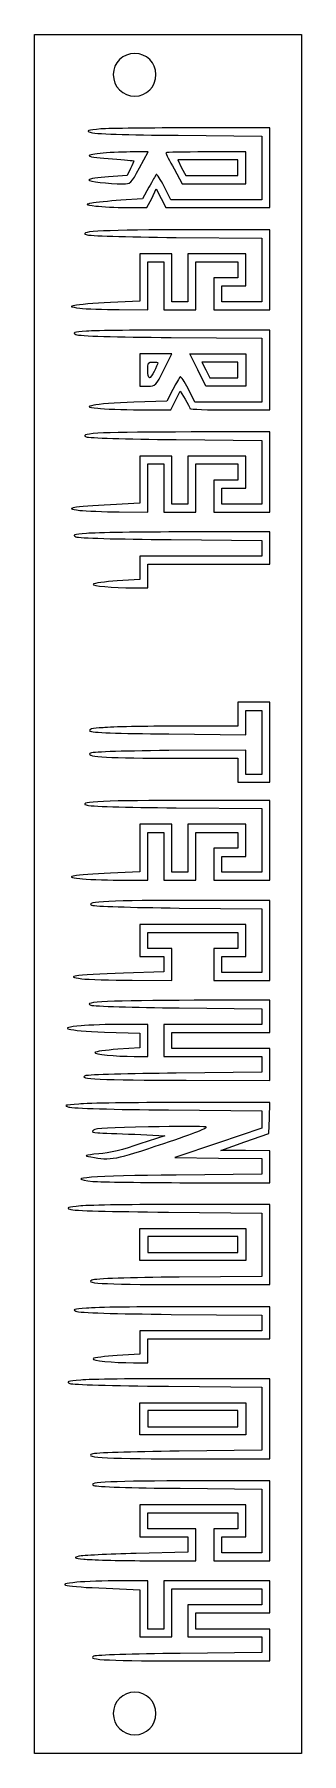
# Model space of a CAD drawing. Extents: x 15 to 130, y -143 to -15.
# Drawn here: x 14.8 to 34.8, y -143.3 to -14.8 of the extents above; entities that cross this region are included whole.
import ezdxf

# ---------------------------------------------------------------- set-up
doc = ezdxf.new("R2010")
doc.units = 0
doc.layers.add('LAYER_1', color=7, linetype='CONTINUOUS')

# ---------------------------------------------------------------- blocks, each defined once
blk = doc.blocks.new('BLOCK_2')
at = {"layer": 'LAYER_1', "color": 7}
blk.add_lwpolyline([(14.85, -14.83), (34.85, -14.83), (34.85, -143.33), (14.85, -143.33), (14.85, -14.83)], dxfattribs=at)
at = {"layer": 'LAYER_1', "color": 250}
for points in [[(28.12, -25.39), (30.07, -25.39), (30.07, -24.21), (25.58, -24.21), (25.87, -24.8), (26.19, -25.39), (28.12, -25.39), (28.12, -25.39)], [(28.56, -38.71), (30.66, -38.71), (30.66, -41.12), (27.67, -41.12), (27.08, -39.91), (26.47, -38.71), (28.56, -38.71), (28.56, -38.71)], [(29.03, -40.51), (30.07, -40.51), (30.07, -39.32), (27.38, -39.32), (27.67, -39.91), (27.99, -40.51), (29.03, -40.51), (29.03, -40.51)], [(26.7, -104.09), (30.66, -104.09), (30.66, -106.48), (22.74, -106.48), (22.74, -104.09), (26.7, -104.09), (26.7, -104.09)], [(26.7, -105.89), (30.07, -105.89), (30.07, -104.68), (23.33, -104.68), (23.33, -105.89), (26.7, -105.89), (26.7, -105.89)], [(26.7, -117.11), (30.66, -117.11), (30.66, -119.5), (22.74, -119.5), (22.74, -117.11), (26.7, -117.11), (26.7, -117.11)], [(26.7, -118.91), (30.07, -118.91), (30.07, -117.7), (23.33, -117.7), (23.33, -118.91), (26.7, -118.91), (26.7, -118.91)]]:
    blk.add_lwpolyline(points, dxfattribs=at)
at = {"layer": 'LAYER_1', "color": 7}
for points in [[(23.95, -17.84), (23.95, -18.73), (23.23, -19.45), (22.36, -19.45), (21.47, -19.45), (20.75, -18.73), (20.75, -17.84), (20.75, -16.95), (21.47, -16.25), (22.36, -16.25), (23.23, -16.25), (23.95, -16.95), (23.95, -17.84), (23.95, -17.84), (23.95, -17.84), (23.95, -17.84)], [(23.95, -140.33), (23.95, -141.22), (23.23, -141.94), (22.36, -141.94), (21.47, -141.94), (20.75, -141.22), (20.75, -140.33), (20.75, -139.46), (21.47, -138.74), (22.36, -138.74), (23.23, -138.74), (23.95, -139.46), (23.95, -140.33), (23.95, -140.33), (23.95, -140.33), (23.95, -140.33)]]:
    blk.add_open_spline(points, degree=3, knots=[0, 0, 0, 0, 1, 1, 1, 2, 2, 2, 3, 3, 3, 4, 4, 4, 5, 5, 5, 5], dxfattribs=at)
at = {"layer": 'LAYER_1', "color": 250}
for points, knots in [([(19.82, -21.9), (20.46, -21.86), (23.57, -21.82), (26.72, -21.82), (26.72, -21.82), (32.46, -21.82), (32.46, -21.82), (32.46, -21.82), (32.46, -27.78), (32.46, -27.78), (32.46, -27.78), (24.69, -27.78), (24.69, -27.78), (24.69, -27.78), (24.33, -27.09), (24.33, -27.09), (24.33, -27.09), (23.97, -26.37), (23.97, -26.37), (23.97, -26.37), (23.63, -27.09), (23.63, -27.09), (23.63, -27.09), (23.27, -27.78), (23.27, -27.78), (23.27, -27.78), (21.77, -27.78), (21.77, -27.78), (20.94, -27.76), (19.91, -27.72), (19.44, -27.66), (18.64, -27.55), (18.64, -27.55), (19.14, -27.45), (19.44, -27.38), (20.41, -27.3), (21.32, -27.23), (21.32, -27.23), (22.95, -27.13), (22.95, -27.13), (22.95, -27.13), (23.42, -26.26), (23.42, -26.26), (23.67, -25.8), (23.91, -25.37), (23.97, -25.31), (24.03, -25.27), (24.29, -25.67), (24.56, -26.2), (24.56, -26.2), (25.05, -27.19), (25.05, -27.19), (25.05, -27.19), (31.86, -27.19), (31.86, -27.19), (31.86, -27.19), (31.86, -22.43), (31.86, -22.43), (31.86, -22.43), (25.62, -22.37), (25.62, -22.37), (21.83, -22.35), (19.23, -22.26), (19.02, -22.15), (18.7, -22.03), (18.83, -21.99), (19.82, -21.9), (19.82, -21.9), (19.82, -21.9), (19.82, -21.9), (19.82, -21.9), (19.82, -21.9), (19.82, -21.9)], [0, 0, 0, 0, 1, 1, 1, 2, 2, 2, 3, 3, 3, 4, 4, 4, 5, 5, 5, 6, 6, 6, 7, 7, 7, 8, 8, 8, 9, 9, 9, 10, 10, 10, 11, 11, 11, 12, 12, 12, 13, 13, 13, 14, 14, 14, 15, 15, 15, 16, 16, 16, 17, 17, 17, 18, 18, 18, 19, 19, 19, 20, 20, 20, 21, 21, 21, 22, 22, 22, 23, 23, 23, 24, 24, 24, 24]), ([(19.99, -23.7), (20.63, -23.66), (21.64, -23.62), (22.26, -23.62), (22.26, -23.62), (23.36, -23.62), (23.36, -23.62), (23.36, -23.62), (22.72, -24.8), (22.72, -24.8), (22.06, -25.99), (22.06, -26.01), (21.47, -26.01), (20.41, -25.99), (18.85, -25.82), (18.93, -25.69), (18.95, -25.63), (19.63, -25.54), (20.39, -25.48), (20.39, -25.48), (21.79, -25.37), (21.79, -25.37), (21.79, -25.37), (22.04, -24.86), (22.04, -24.86), (22.17, -24.57), (22.3, -24.31), (22.3, -24.29), (22.3, -24.27), (21.56, -24.21), (20.69, -24.14), (19.8, -24.08), (19.02, -24), (18.95, -23.91), (18.89, -23.85), (19.36, -23.76), (19.99, -23.7), (19.99, -23.7), (19.99, -23.7), (19.99, -23.7), (19.99, -23.7), (19.99, -23.7), (19.99, -23.7)], [0, 0, 0, 0, 1, 1, 1, 2, 2, 2, 3, 3, 3, 4, 4, 4, 5, 5, 5, 6, 6, 6, 7, 7, 7, 8, 8, 8, 9, 9, 9, 10, 10, 10, 11, 11, 11, 12, 12, 12, 13, 13, 13, 14, 14, 14, 14]), ([(27.67, -23.62), (27.67, -23.62), (30.66, -23.62), (30.66, -23.62), (30.66, -23.62), (30.66, -26.01), (30.66, -26.01), (30.66, -26.01), (25.92, -26.01), (25.92, -26.01), (25.92, -26.01), (25.3, -24.89), (25.3, -24.89), (24.96, -24.27), (24.69, -23.74), (24.69, -23.68), (24.69, -23.64), (26.02, -23.62), (27.67, -23.62), (27.67, -23.62), (27.67, -23.62), (27.67, -23.62)], [0, 0, 0, 0, 1, 1, 1, 2, 2, 2, 3, 3, 3, 4, 4, 4, 5, 5, 5, 6, 6, 6, 7, 7, 7, 7]), ([(17.87, -35.09), (18.13, -35.02), (19.31, -34.94), (20.54, -34.88), (20.54, -34.88), (22.74, -34.77), (22.74, -34.77), (22.74, -34.77), (22.74, -31.24), (22.74, -31.24), (22.74, -31.24), (25.13, -31.24), (25.13, -31.24), (25.13, -31.24), (25.13, -34.83), (25.13, -34.83), (25.13, -34.83), (26.32, -34.83), (26.32, -34.83), (26.32, -34.83), (26.32, -31.24), (26.32, -31.24), (26.32, -31.24), (30.66, -31.24), (30.66, -31.24), (30.66, -31.24), (30.66, -33.63), (30.66, -33.63), (30.66, -33.63), (28.88, -33.63), (28.88, -33.63), (28.88, -33.63), (28.88, -34.83), (28.88, -34.83), (28.88, -34.83), (31.86, -34.83), (31.86, -34.83), (31.86, -34.83), (31.86, -30.07), (31.86, -30.07), (31.86, -30.07), (25.47, -30.01), (25.47, -30.01), (21.58, -29.97), (18.93, -29.88), (18.72, -29.8), (18.11, -29.54), (20.16, -29.44), (26.57, -29.44), (26.57, -29.44), (32.46, -29.44), (32.46, -29.44), (32.46, -29.44), (32.46, -35.43), (32.46, -35.43), (32.46, -35.43), (28.27, -35.43), (28.27, -35.43), (28.27, -35.43), (28.27, -33.03), (28.27, -33.03), (28.27, -33.03), (30.07, -33.03), (30.07, -33.03), (30.07, -33.03), (30.07, -31.83), (30.07, -31.83), (30.07, -31.83), (26.93, -31.83), (26.93, -31.83), (26.93, -31.83), (26.93, -35.43), (26.93, -35.43), (26.93, -35.43), (24.54, -35.43), (24.54, -35.43), (24.54, -35.43), (24.54, -31.83), (24.54, -31.83), (24.54, -31.83), (23.33, -31.83), (23.33, -31.83), (23.33, -31.83), (23.33, -35.43), (23.33, -35.43), (23.33, -35.43), (21.2, -35.4), (21.2, -35.4), (20.03, -35.4), (18.7, -35.34), (18.25, -35.3), (17.51, -35.19), (17.47, -35.17), (17.87, -35.09), (17.87, -35.09), (17.87, -35.09), (17.87, -35.09)], [0, 0, 0, 0, 1, 1, 1, 2, 2, 2, 3, 3, 3, 4, 4, 4, 5, 5, 5, 6, 6, 6, 7, 7, 7, 8, 8, 8, 9, 9, 9, 10, 10, 10, 11, 11, 11, 12, 12, 12, 13, 13, 13, 14, 14, 14, 15, 15, 15, 16, 16, 16, 17, 17, 17, 18, 18, 18, 19, 19, 19, 20, 20, 20, 21, 21, 21, 22, 22, 22, 23, 23, 23, 24, 24, 24, 25, 25, 25, 26, 26, 26, 27, 27, 27, 28, 28, 28, 29, 29, 29, 30, 30, 30, 31, 31, 31, 32, 32, 32, 32]), ([(18.76, -37.01), (19.42, -36.97), (22.76, -36.93), (26.19, -36.93), (26.19, -36.93), (32.46, -36.93), (32.46, -36.93), (32.46, -36.93), (32.46, -42.9), (32.46, -42.9), (32.46, -42.9), (29.47, -42.9), (29.47, -42.9), (27.82, -42.9), (26.49, -42.86), (26.49, -42.79), (26.49, -42.73), (26.32, -42.41), (26.13, -42.09), (26.13, -42.09), (25.77, -41.5), (25.77, -41.5), (25.77, -41.5), (25.41, -42.2), (25.41, -42.2), (25.41, -42.2), (25.07, -42.9), (25.07, -42.9), (25.07, -42.9), (22.74, -42.9), (22.74, -42.9), (21.47, -42.88), (20.05, -42.83), (19.59, -42.77), (18.78, -42.67), (18.78, -42.67), (19.29, -42.54), (19.59, -42.47), (20.92, -42.37), (22.3, -42.33), (22.3, -42.33), (24.75, -42.24), (24.75, -42.24), (24.75, -42.24), (25.22, -41.37), (25.22, -41.37), (25.45, -40.91), (25.71, -40.48), (25.77, -40.42), (25.81, -40.38), (26.09, -40.78), (26.36, -41.31), (26.36, -41.31), (26.85, -42.31), (26.85, -42.31), (26.85, -42.31), (31.86, -42.31), (31.86, -42.31), (31.86, -42.31), (31.86, -37.54), (31.86, -37.54), (31.86, -37.54), (25.09, -37.48), (25.09, -37.48), (20.92, -37.46), (18.19, -37.37), (17.96, -37.27), (17.66, -37.14), (17.79, -37.1), (18.76, -37.01), (18.76, -37.01), (18.76, -37.01), (18.76, -37.01), (18.76, -37.01), (18.76, -37.01), (18.76, -37.01)], [0, 0, 0, 0, 1, 1, 1, 2, 2, 2, 3, 3, 3, 4, 4, 4, 5, 5, 5, 6, 6, 6, 7, 7, 7, 8, 8, 8, 9, 9, 9, 10, 10, 10, 11, 11, 11, 12, 12, 12, 13, 13, 13, 14, 14, 14, 15, 15, 15, 16, 16, 16, 17, 17, 17, 18, 18, 18, 19, 19, 19, 20, 20, 20, 21, 21, 21, 22, 22, 22, 23, 23, 23, 24, 24, 24, 25, 25, 25, 25]), ([(23.93, -38.71), (23.93, -38.71), (25.13, -38.71), (25.13, -38.71), (25.13, -38.71), (24.54, -39.91), (24.54, -39.91), (23.93, -41.1), (23.93, -41.12), (23.33, -41.12), (23.33, -41.12), (22.74, -41.12), (22.74, -41.12), (22.74, -41.12), (22.74, -38.71), (22.74, -38.71), (22.74, -38.71), (23.93, -38.71), (23.93, -38.71), (23.93, -38.71), (23.93, -38.71), (23.93, -38.71)], [0, 0, 0, 0, 1, 1, 1, 2, 2, 2, 3, 3, 3, 4, 4, 4, 5, 5, 5, 6, 6, 6, 7, 7, 7, 7]), ([(23.46, -40.51), (23.57, -40.51), (24.08, -39.57), (24.08, -39.38), (24.08, -39.34), (23.93, -39.32), (23.72, -39.32), (23.38, -39.32), (23.33, -39.38), (23.33, -39.91), (23.33, -40.25), (23.4, -40.51), (23.46, -40.51), (23.46, -40.51), (23.46, -40.51), (23.46, -40.51)], [0, 0, 0, 0, 1, 1, 1, 2, 2, 2, 3, 3, 3, 4, 4, 4, 5, 5, 5, 5]), ([(17.87, -50.2), (18.13, -50.14), (19.31, -50.05), (20.54, -49.99), (20.54, -49.99), (22.74, -49.88), (22.74, -49.88), (22.74, -49.88), (22.74, -46.35), (22.74, -46.35), (22.74, -46.35), (25.13, -46.35), (25.13, -46.35), (25.13, -46.35), (25.13, -49.95), (25.13, -49.95), (25.13, -49.95), (26.32, -49.95), (26.32, -49.95), (26.32, -49.95), (26.32, -46.35), (26.32, -46.35), (26.32, -46.35), (30.66, -46.35), (30.66, -46.35), (30.66, -46.35), (30.66, -48.74), (30.66, -48.74), (30.66, -48.74), (28.88, -48.74), (28.88, -48.74), (28.88, -48.74), (28.88, -49.95), (28.88, -49.95), (28.88, -49.95), (31.86, -49.95), (31.86, -49.95), (31.86, -49.95), (31.86, -45.18), (31.86, -45.18), (31.86, -45.18), (25.47, -45.12), (25.47, -45.12), (21.58, -45.08), (18.93, -44.99), (18.72, -44.91), (18.11, -44.63), (20.16, -44.55), (26.57, -44.55), (26.57, -44.55), (32.46, -44.55), (32.46, -44.55), (32.46, -44.55), (32.46, -50.54), (32.46, -50.54), (32.46, -50.54), (28.27, -50.54), (28.27, -50.54), (28.27, -50.54), (28.27, -48.15), (28.27, -48.15), (28.27, -48.15), (30.07, -48.15), (30.07, -48.15), (30.07, -48.15), (30.07, -46.94), (30.07, -46.94), (30.07, -46.94), (26.93, -46.94), (26.93, -46.94), (26.93, -46.94), (26.93, -50.54), (26.93, -50.54), (26.93, -50.54), (24.54, -50.54), (24.54, -50.54), (24.54, -50.54), (24.54, -46.94), (24.54, -46.94), (24.54, -46.94), (23.33, -46.94), (23.33, -46.94), (23.33, -46.94), (23.33, -50.54), (23.33, -50.54), (23.33, -50.54), (21.2, -50.52), (21.2, -50.52), (20.03, -50.52), (18.7, -50.45), (18.25, -50.41), (17.51, -50.31), (17.47, -50.29), (17.87, -50.2), (17.87, -50.2), (17.87, -50.2), (17.87, -50.2), (17.87, -50.2), (17.87, -50.2), (17.87, -50.2)], [0, 0, 0, 0, 1, 1, 1, 2, 2, 2, 3, 3, 3, 4, 4, 4, 5, 5, 5, 6, 6, 6, 7, 7, 7, 8, 8, 8, 9, 9, 9, 10, 10, 10, 11, 11, 11, 12, 12, 12, 13, 13, 13, 14, 14, 14, 15, 15, 15, 16, 16, 16, 17, 17, 17, 18, 18, 18, 19, 19, 19, 20, 20, 20, 21, 21, 21, 22, 22, 22, 23, 23, 23, 24, 24, 24, 25, 25, 25, 26, 26, 26, 27, 27, 27, 28, 28, 28, 29, 29, 29, 30, 30, 30, 31, 31, 31, 32, 32, 32, 33, 33, 33, 33]), ([(18.76, -52.13), (19.42, -52.08), (22.76, -52.02), (26.19, -52.02), (26.19, -52.02), (32.46, -52.02), (32.46, -52.02), (32.46, -52.02), (32.46, -54.43), (32.46, -54.43), (32.46, -54.43), (23.33, -54.43), (23.33, -54.43), (23.33, -54.43), (23.33, -56.21), (23.33, -56.21), (23.33, -56.21), (22.26, -56.21), (22.26, -56.21), (20.73, -56.21), (19.1, -56.04), (19.25, -55.92), (19.31, -55.85), (20.14, -55.75), (21.05, -55.68), (21.05, -55.68), (22.74, -55.58), (22.74, -55.58), (22.74, -55.58), (22.74, -53.82), (22.74, -53.82), (22.74, -53.82), (31.86, -53.82), (31.86, -53.82), (31.86, -53.82), (31.86, -52.66), (31.86, -52.66), (31.86, -52.66), (25.09, -52.59), (25.09, -52.59), (20.92, -52.55), (18.19, -52.49), (17.96, -52.38), (17.66, -52.25), (17.79, -52.21), (18.76, -52.13), (18.76, -52.13), (18.76, -52.13), (18.76, -52.13), (18.76, -52.13), (18.76, -52.13), (18.76, -52.13)], [0, 0, 0, 0, 1, 1, 1, 2, 2, 2, 3, 3, 3, 4, 4, 4, 5, 5, 5, 6, 6, 6, 7, 7, 7, 8, 8, 8, 9, 9, 9, 10, 10, 10, 11, 11, 11, 12, 12, 12, 13, 13, 13, 14, 14, 14, 15, 15, 15, 16, 16, 16, 17, 17, 17, 17]), ([(19.99, -66.65), (20.63, -66.58), (23.14, -66.54), (25.6, -66.54), (25.6, -66.54), (30.07, -66.54), (30.07, -66.54), (30.07, -66.54), (30.07, -64.74), (30.07, -64.74), (30.07, -64.74), (32.46, -64.74), (32.46, -64.74), (32.46, -64.74), (32.46, -70.73), (32.46, -70.73), (32.46, -70.73), (30.07, -70.73), (30.07, -70.73), (30.07, -70.73), (30.07, -68.93), (30.07, -68.93), (30.07, -68.93), (25.47, -68.93), (25.47, -68.93), (20.41, -68.93), (18.74, -68.85), (19, -68.57), (19.1, -68.47), (20.99, -68.4), (24.92, -68.36), (24.92, -68.36), (30.66, -68.32), (30.66, -68.32), (30.66, -68.32), (30.66, -70.14), (30.66, -70.14), (30.66, -70.14), (31.86, -70.14), (31.86, -70.14), (31.86, -70.14), (31.86, -65.36), (31.86, -65.36), (31.86, -65.36), (30.66, -65.36), (30.66, -65.36), (30.66, -65.36), (30.66, -67.18), (30.66, -67.18), (30.66, -67.18), (24.92, -67.11), (24.92, -67.11), (21.01, -67.09), (19.1, -67.01), (19, -66.9), (18.89, -66.77), (19.14, -66.71), (19.99, -66.65), (19.99, -66.65), (19.99, -66.65), (19.99, -66.65), (19.99, -66.65), (19.99, -66.65), (19.99, -66.65)], [0, 0, 0, 0, 1, 1, 1, 2, 2, 2, 3, 3, 3, 4, 4, 4, 5, 5, 5, 6, 6, 6, 7, 7, 7, 8, 8, 8, 9, 9, 9, 10, 10, 10, 11, 11, 11, 12, 12, 12, 13, 13, 13, 14, 14, 14, 15, 15, 15, 16, 16, 16, 17, 17, 17, 18, 18, 18, 19, 19, 19, 20, 20, 20, 21, 21, 21, 21]), ([(17.87, -77.72), (18.13, -77.67), (19.31, -77.57), (20.54, -77.53), (20.54, -77.53), (22.74, -77.42), (22.74, -77.42), (22.74, -77.42), (22.74, -73.86), (22.74, -73.86), (22.74, -73.86), (25.13, -73.86), (25.13, -73.86), (25.13, -73.86), (25.13, -77.46), (25.13, -77.46), (25.13, -77.46), (26.32, -77.46), (26.32, -77.46), (26.32, -77.46), (26.32, -73.86), (26.32, -73.86), (26.32, -73.86), (30.66, -73.86), (30.66, -73.86), (30.66, -73.86), (30.66, -76.28), (30.66, -76.28), (30.66, -76.28), (28.88, -76.28), (28.88, -76.28), (28.88, -76.28), (28.88, -77.46), (28.88, -77.46), (28.88, -77.46), (31.86, -77.46), (31.86, -77.46), (31.86, -77.46), (31.86, -72.7), (31.86, -72.7), (31.86, -72.7), (25.47, -72.64), (25.47, -72.64), (21.58, -72.62), (18.93, -72.53), (18.72, -72.43), (18.11, -72.17), (20.16, -72.09), (26.57, -72.09), (26.57, -72.09), (32.46, -72.09), (32.46, -72.09), (32.46, -72.09), (32.46, -78.06), (32.46, -78.06), (32.46, -78.06), (28.27, -78.06), (28.27, -78.06), (28.27, -78.06), (28.27, -75.66), (28.27, -75.66), (28.27, -75.66), (30.07, -75.66), (30.07, -75.66), (30.07, -75.66), (30.07, -74.48), (30.07, -74.48), (30.07, -74.48), (26.93, -74.48), (26.93, -74.48), (26.93, -74.48), (26.93, -78.06), (26.93, -78.06), (26.93, -78.06), (24.54, -78.06), (24.54, -78.06), (24.54, -78.06), (24.54, -74.48), (24.54, -74.48), (24.54, -74.48), (23.33, -74.48), (23.33, -74.48), (23.33, -74.48), (23.33, -78.06), (23.33, -78.06), (23.33, -78.06), (21.2, -78.06), (21.2, -78.06), (20.03, -78.03), (18.7, -77.99), (18.25, -77.93), (17.51, -77.84), (17.47, -77.82), (17.87, -77.72), (17.87, -77.72), (17.87, -77.72), (17.87, -77.72), (17.87, -77.72), (17.87, -77.72), (17.87, -77.72)], [0, 0, 0, 0, 1, 1, 1, 2, 2, 2, 3, 3, 3, 4, 4, 4, 5, 5, 5, 6, 6, 6, 7, 7, 7, 8, 8, 8, 9, 9, 9, 10, 10, 10, 11, 11, 11, 12, 12, 12, 13, 13, 13, 14, 14, 14, 15, 15, 15, 16, 16, 16, 17, 17, 17, 18, 18, 18, 19, 19, 19, 20, 20, 20, 21, 21, 21, 22, 22, 22, 23, 23, 23, 24, 24, 24, 25, 25, 25, 26, 26, 26, 27, 27, 27, 28, 28, 28, 29, 29, 29, 30, 30, 30, 31, 31, 31, 32, 32, 32, 33, 33, 33, 33]), ([(18.02, -85.19), (18.28, -85.15), (19.84, -85.04), (21.51, -85), (21.51, -85), (24.54, -84.89), (24.54, -84.89), (24.54, -84.89), (24.54, -83.75), (24.54, -83.75), (24.54, -83.75), (22.74, -83.75), (22.74, -83.75), (22.74, -83.75), (22.74, -81.36), (22.74, -81.36), (22.74, -81.36), (30.66, -81.36), (30.66, -81.36), (30.66, -81.36), (30.66, -83.75), (30.66, -83.75), (30.66, -83.75), (28.88, -83.75), (28.88, -83.75), (28.88, -83.75), (28.88, -84.94), (28.88, -84.94), (28.88, -84.94), (31.86, -84.94), (31.86, -84.94), (31.86, -84.94), (31.86, -80.19), (31.86, -80.19), (31.86, -80.19), (25.68, -80.13), (25.68, -80.13), (21.98, -80.09), (19.38, -80), (19.16, -79.92), (18.55, -79.64), (20.6, -79.56), (26.81, -79.56), (26.81, -79.56), (32.46, -79.56), (32.46, -79.56), (32.46, -79.56), (32.46, -85.55), (32.46, -85.55), (32.46, -85.55), (28.27, -85.55), (28.27, -85.55), (28.27, -85.55), (28.27, -83.16), (28.27, -83.16), (28.27, -83.16), (30.07, -83.16), (30.07, -83.16), (30.07, -83.16), (30.07, -81.95), (30.07, -81.95), (30.07, -81.95), (23.33, -81.95), (23.33, -81.95), (23.33, -81.95), (23.33, -83.16), (23.33, -83.16), (23.33, -83.16), (25.13, -83.16), (25.13, -83.16), (25.13, -83.16), (25.13, -85.55), (25.13, -85.55), (25.13, -85.55), (22.17, -85.53), (22.17, -85.53), (20.56, -85.53), (18.85, -85.46), (18.4, -85.42), (17.66, -85.32), (17.62, -85.29), (18.02, -85.19), (18.02, -85.19), (18.02, -85.19), (18.02, -85.19), (18.02, -85.19), (18.02, -85.19), (18.02, -85.19)], [0, 0, 0, 0, 1, 1, 1, 2, 2, 2, 3, 3, 3, 4, 4, 4, 5, 5, 5, 6, 6, 6, 7, 7, 7, 8, 8, 8, 9, 9, 9, 10, 10, 10, 11, 11, 11, 12, 12, 12, 13, 13, 13, 14, 14, 14, 15, 15, 15, 16, 16, 16, 17, 17, 17, 18, 18, 18, 19, 19, 19, 20, 20, 20, 21, 21, 21, 22, 22, 22, 23, 23, 23, 24, 24, 24, 25, 25, 25, 26, 26, 26, 27, 27, 27, 28, 28, 28, 29, 29, 29, 29]), ([(18.7, -92.66), (18.91, -92.6), (21.96, -92.51), (25.47, -92.47), (25.47, -92.47), (31.86, -92.39), (31.86, -92.39), (31.86, -92.39), (31.86, -91.22), (31.86, -91.22), (31.86, -91.22), (24.54, -91.22), (24.54, -91.22), (24.54, -91.22), (24.54, -88.83), (24.54, -88.83), (24.54, -88.83), (31.86, -88.83), (31.86, -88.83), (31.86, -88.83), (31.86, -87.67), (31.86, -87.67), (31.86, -87.67), (25.68, -87.6), (25.68, -87.6), (22.28, -87.56), (19.31, -87.47), (19.08, -87.39), (18.32, -87.14), (20.58, -87.05), (26.81, -87.03), (26.81, -87.03), (32.46, -87.03), (32.46, -87.03), (32.46, -87.03), (32.46, -89.44), (32.46, -89.44), (32.46, -89.44), (25.13, -89.44), (25.13, -89.44), (25.13, -89.44), (25.13, -90.63), (25.13, -90.63), (25.13, -90.63), (32.46, -90.63), (32.46, -90.63), (32.46, -90.63), (32.46, -93.02), (32.46, -93.02), (32.46, -93.02), (26.21, -93), (26.21, -93), (19.8, -93), (17.98, -92.91), (18.7, -92.66), (18.7, -92.66), (18.7, -92.66), (18.7, -92.66), (18.7, -92.66), (18.7, -92.66), (18.7, -92.66)], [0, 0, 0, 0, 1, 1, 1, 2, 2, 2, 3, 3, 3, 4, 4, 4, 5, 5, 5, 6, 6, 6, 7, 7, 7, 8, 8, 8, 9, 9, 9, 10, 10, 10, 11, 11, 11, 12, 12, 12, 13, 13, 13, 14, 14, 14, 15, 15, 15, 16, 16, 16, 17, 17, 17, 18, 18, 18, 19, 19, 19, 20, 20, 20, 20]), ([(18.34, -88.94), (18.97, -88.87), (20.35, -88.83), (21.41, -88.83), (21.41, -88.83), (23.33, -88.83), (23.33, -88.83), (23.33, -88.83), (23.33, -91.22), (23.33, -91.22), (23.33, -91.22), (22.32, -91.22), (22.32, -91.22), (20.9, -91.22), (19.29, -91.05), (19.38, -90.92), (19.42, -90.86), (20.18, -90.76), (21.09, -90.69), (21.09, -90.69), (22.74, -90.59), (22.74, -90.59), (22.74, -90.59), (22.74, -89.49), (22.74, -89.49), (22.74, -89.49), (20.1, -89.4), (20.1, -89.4), (17.24, -89.3), (16.46, -89.08), (18.34, -88.94), (18.34, -88.94), (18.34, -88.94), (18.34, -88.94)], [0, 0, 0, 0, 1, 1, 1, 2, 2, 2, 3, 3, 3, 4, 4, 4, 5, 5, 5, 6, 6, 6, 7, 7, 7, 8, 8, 8, 9, 9, 9, 10, 10, 10, 11, 11, 11, 11]), ([(18.17, -94.78), (18.8, -94.71), (22.3, -94.67), (25.92, -94.67), (25.92, -94.67), (32.48, -94.67), (32.48, -94.67), (32.48, -94.67), (32.44, -95.84), (32.44, -95.84), (32.44, -95.84), (32.39, -96.98), (32.39, -96.98), (32.39, -96.98), (30.59, -97.61), (30.59, -97.61), (30.59, -97.61), (28.8, -98.25), (28.8, -98.25), (28.8, -98.25), (30.64, -98.25), (30.64, -98.25), (30.64, -98.25), (32.46, -98.27), (32.46, -98.27), (32.46, -98.27), (32.46, -100.66), (32.46, -100.66), (32.46, -100.66), (26.36, -100.66), (26.36, -100.66), (23.02, -100.66), (19.8, -100.6), (19.23, -100.56), (16.88, -100.32), (19.21, -100.15), (25.47, -100.09), (25.47, -100.09), (31.86, -100.03), (31.86, -100.03), (31.86, -100.03), (31.86, -98.86), (31.86, -98.86), (31.86, -98.86), (28.63, -98.82), (28.63, -98.82), (28.63, -98.82), (25.37, -98.78), (25.37, -98.78), (25.37, -98.78), (28.63, -97.68), (28.63, -97.68), (28.63, -97.68), (31.86, -96.58), (31.86, -96.58), (31.86, -96.58), (31.86, -95.29), (31.86, -95.29), (31.86, -95.29), (24.88, -95.22), (24.88, -95.22), (20.84, -95.2), (17.68, -95.09), (17.43, -95.01), (17.03, -94.88), (17.11, -94.86), (18.17, -94.78), (18.17, -94.78), (18.17, -94.78), (18.17, -94.78), (18.17, -94.78), (18.17, -94.78), (18.17, -94.78)], [0, 0, 0, 0, 1, 1, 1, 2, 2, 2, 3, 3, 3, 4, 4, 4, 5, 5, 5, 6, 6, 6, 7, 7, 7, 8, 8, 8, 9, 9, 9, 10, 10, 10, 11, 11, 11, 12, 12, 12, 13, 13, 13, 14, 14, 14, 15, 15, 15, 16, 16, 16, 17, 17, 17, 18, 18, 18, 19, 19, 19, 20, 20, 20, 21, 21, 21, 22, 22, 22, 23, 23, 23, 24, 24, 24, 24]), ([(19.67, -98.5), (20.43, -98.44), (21.54, -98.19), (22.74, -97.76), (22.74, -97.76), (24.6, -97.15), (24.6, -97.15), (24.6, -97.15), (22.36, -97.04), (22.36, -97.04), (21.13, -97), (19.88, -96.94), (19.61, -96.94), (19.21, -96.92), (19.12, -96.87), (19.27, -96.73), (19.4, -96.6), (20.6, -96.53), (23.38, -96.49), (25.54, -96.45), (27.46, -96.45), (27.67, -96.49), (27.93, -96.53), (26.85, -96.96), (24.54, -97.72), (20.92, -98.95), (20.58, -99.01), (19.08, -98.74), (18.53, -98.63), (18.57, -98.61), (19.67, -98.5), (19.67, -98.5), (19.67, -98.5), (19.67, -98.5), (19.67, -98.5), (19.67, -98.5), (19.67, -98.5)], [0, 0, 0, 0, 1, 1, 1, 2, 2, 2, 3, 3, 3, 4, 4, 4, 5, 5, 5, 6, 6, 6, 7, 7, 7, 8, 8, 8, 9, 9, 9, 10, 10, 10, 11, 11, 11, 12, 12, 12, 12]), ([(18.32, -102.4), (18.97, -102.33), (22.4, -102.29), (25.98, -102.29), (25.98, -102.29), (32.46, -102.29), (32.46, -102.29), (32.46, -102.29), (32.46, -108.28), (32.46, -108.28), (32.46, -108.28), (26.66, -108.28), (26.66, -108.28), (20.39, -108.28), (18.53, -108.2), (19.16, -107.94), (19.38, -107.84), (21.96, -107.75), (25.68, -107.71), (25.68, -107.71), (31.86, -107.67), (31.86, -107.67), (31.86, -107.67), (31.86, -102.93), (31.86, -102.93), (31.86, -102.93), (24.88, -102.86), (24.88, -102.86), (20.52, -102.82), (17.75, -102.76), (17.51, -102.65), (17.2, -102.52), (17.32, -102.48), (18.32, -102.4), (18.32, -102.4), (18.32, -102.4), (18.32, -102.4), (18.32, -102.4), (18.32, -102.4), (18.32, -102.4)], [0, 0, 0, 0, 1, 1, 1, 2, 2, 2, 3, 3, 3, 4, 4, 4, 5, 5, 5, 6, 6, 6, 7, 7, 7, 8, 8, 8, 9, 9, 9, 10, 10, 10, 11, 11, 11, 12, 12, 12, 13, 13, 13, 13]), ([(18.76, -110.04), (19.42, -109.97), (22.76, -109.93), (26.19, -109.93), (26.19, -109.93), (32.46, -109.93), (32.46, -109.93), (32.46, -109.93), (32.46, -112.32), (32.46, -112.32), (32.46, -112.32), (23.33, -112.32), (23.33, -112.32), (23.33, -112.32), (23.33, -114.12), (23.33, -114.12), (23.33, -114.12), (22.26, -114.12), (22.26, -114.12), (20.73, -114.12), (19.1, -113.95), (19.25, -113.81), (19.31, -113.74), (20.14, -113.64), (21.05, -113.57), (21.05, -113.57), (22.74, -113.47), (22.74, -113.47), (22.74, -113.47), (22.74, -111.73), (22.74, -111.73), (22.74, -111.73), (31.86, -111.73), (31.86, -111.73), (31.86, -111.73), (31.86, -110.55), (31.86, -110.55), (31.86, -110.55), (25.09, -110.5), (25.09, -110.5), (20.92, -110.46), (18.19, -110.38), (17.96, -110.27), (17.66, -110.14), (17.79, -110.1), (18.76, -110.04), (18.76, -110.04), (18.76, -110.04), (18.76, -110.04), (18.76, -110.04), (18.76, -110.04), (18.76, -110.04)], [0, 0, 0, 0, 1, 1, 1, 2, 2, 2, 3, 3, 3, 4, 4, 4, 5, 5, 5, 6, 6, 6, 7, 7, 7, 8, 8, 8, 9, 9, 9, 10, 10, 10, 11, 11, 11, 12, 12, 12, 13, 13, 13, 14, 14, 14, 15, 15, 15, 16, 16, 16, 17, 17, 17, 17]), ([(18.32, -115.41), (18.97, -115.35), (22.4, -115.31), (25.98, -115.31), (25.98, -115.31), (32.46, -115.31), (32.46, -115.31), (32.46, -115.31), (32.46, -121.3), (32.46, -121.3), (32.46, -121.3), (26.66, -121.3), (26.66, -121.3), (20.39, -121.3), (18.53, -121.21), (19.16, -120.94), (19.38, -120.86), (21.96, -120.77), (25.68, -120.73), (25.68, -120.73), (31.86, -120.66), (31.86, -120.66), (31.86, -120.66), (31.86, -115.94), (31.86, -115.94), (31.86, -115.94), (24.88, -115.88), (24.88, -115.88), (20.52, -115.84), (17.75, -115.75), (17.51, -115.67), (17.2, -115.54), (17.32, -115.5), (18.32, -115.41), (18.32, -115.41), (18.32, -115.41), (18.32, -115.41), (18.32, -115.41), (18.32, -115.41), (18.32, -115.41)], [0, 0, 0, 0, 1, 1, 1, 2, 2, 2, 3, 3, 3, 4, 4, 4, 5, 5, 5, 6, 6, 6, 7, 7, 7, 8, 8, 8, 9, 9, 9, 10, 10, 10, 11, 11, 11, 12, 12, 12, 13, 13, 13, 13]), ([(18.17, -128.58), (18.42, -128.52), (20.35, -128.43), (22.47, -128.37), (22.47, -128.37), (26.32, -128.28), (26.32, -128.28), (26.32, -128.28), (26.32, -127.14), (26.32, -127.14), (26.32, -127.14), (22.74, -127.14), (22.74, -127.14), (22.74, -127.14), (22.74, -124.75), (22.74, -124.75), (22.74, -124.75), (30.66, -124.75), (30.66, -124.75), (30.66, -124.75), (30.66, -127.14), (30.66, -127.14), (30.66, -127.14), (28.88, -127.14), (28.88, -127.14), (28.88, -127.14), (28.88, -128.33), (28.88, -128.33), (28.88, -128.33), (31.86, -128.33), (31.86, -128.33), (31.86, -128.33), (31.86, -123.56), (31.86, -123.56), (31.86, -123.56), (25.77, -123.5), (25.77, -123.5), (22.04, -123.48), (19.52, -123.39), (19.31, -123.29), (18.7, -123.04), (20.73, -122.95), (26.87, -122.95), (26.87, -122.95), (32.46, -122.95), (32.46, -122.95), (32.46, -122.95), (32.46, -128.92), (32.46, -128.92), (32.46, -128.92), (28.27, -128.92), (28.27, -128.92), (28.27, -128.92), (28.27, -126.53), (28.27, -126.53), (28.27, -126.53), (30.07, -126.53), (30.07, -126.53), (30.07, -126.53), (30.07, -125.34), (30.07, -125.34), (30.07, -125.34), (23.33, -125.34), (23.33, -125.34), (23.33, -125.34), (23.33, -126.53), (23.33, -126.53), (23.33, -126.53), (26.93, -126.53), (26.93, -126.53), (26.93, -126.53), (26.93, -128.92), (26.93, -128.92), (26.93, -128.92), (23.14, -128.92), (23.14, -128.92), (21.07, -128.9), (19, -128.86), (18.55, -128.79), (17.79, -128.71), (17.77, -128.69), (18.17, -128.58), (18.17, -128.58), (18.17, -128.58), (18.17, -128.58)], [0, 0, 0, 0, 1, 1, 1, 2, 2, 2, 3, 3, 3, 4, 4, 4, 5, 5, 5, 6, 6, 6, 7, 7, 7, 8, 8, 8, 9, 9, 9, 10, 10, 10, 11, 11, 11, 12, 12, 12, 13, 13, 13, 14, 14, 14, 15, 15, 15, 16, 16, 16, 17, 17, 17, 18, 18, 18, 19, 19, 19, 20, 20, 20, 21, 21, 21, 22, 22, 22, 23, 23, 23, 24, 24, 24, 25, 25, 25, 26, 26, 26, 27, 27, 27, 28, 28, 28, 28]), ([(18.02, -130.53), (18.66, -130.46), (20.12, -130.42), (21.26, -130.42), (21.26, -130.42), (23.33, -130.42), (23.33, -130.42), (23.33, -130.42), (23.33, -134.02), (23.33, -134.02), (23.33, -134.02), (24.54, -134.02), (24.54, -134.02), (24.54, -134.02), (24.54, -130.42), (24.54, -130.42), (24.54, -130.42), (32.46, -130.42), (32.46, -130.42), (32.46, -130.42), (32.46, -132.81), (32.46, -132.81), (32.46, -132.81), (26.93, -132.81), (26.93, -132.81), (26.93, -132.81), (26.93, -134.02), (26.93, -134.02), (26.93, -134.02), (32.46, -134.02), (32.46, -134.02), (32.46, -134.02), (32.46, -136.41), (32.46, -136.41), (32.46, -136.41), (26.74, -136.41), (26.74, -136.41), (20.54, -136.41), (18.68, -136.33), (19.31, -136.05), (19.52, -135.97), (22.11, -135.88), (25.77, -135.84), (25.77, -135.84), (31.86, -135.78), (31.86, -135.78), (31.86, -135.78), (31.86, -134.61), (31.86, -134.61), (31.86, -134.61), (26.32, -134.61), (26.32, -134.61), (26.32, -134.61), (26.32, -132.22), (26.32, -132.22), (26.32, -132.22), (31.86, -132.22), (31.86, -132.22), (31.86, -132.22), (31.86, -131.01), (31.86, -131.01), (31.86, -131.01), (25.13, -131.01), (25.13, -131.01), (25.13, -131.01), (25.13, -134.61), (25.13, -134.61), (25.13, -134.61), (22.74, -134.61), (22.74, -134.61), (22.74, -134.61), (22.74, -131.08), (22.74, -131.08), (22.74, -131.08), (20.22, -130.97), (20.22, -130.97), (17.18, -130.87), (16.22, -130.68), (18.02, -130.53), (18.02, -130.53), (18.02, -130.53), (18.02, -130.53)], [0, 0, 0, 0, 1, 1, 1, 2, 2, 2, 3, 3, 3, 4, 4, 4, 5, 5, 5, 6, 6, 6, 7, 7, 7, 8, 8, 8, 9, 9, 9, 10, 10, 10, 11, 11, 11, 12, 12, 12, 13, 13, 13, 14, 14, 14, 15, 15, 15, 16, 16, 16, 17, 17, 17, 18, 18, 18, 19, 19, 19, 20, 20, 20, 21, 21, 21, 22, 22, 22, 23, 23, 23, 24, 24, 24, 25, 25, 25, 26, 26, 26, 27, 27, 27, 27])]:
    blk.add_open_spline(points, degree=3, knots=knots, dxfattribs=at)

msp = doc.modelspace()

# ---------------------------------------------------------------- block references
at = {"layer": 'LAYER_1'}
msp.add_blockref('BLOCK_2', (0, 0), dxfattribs=at)

doc.saveas('drawing.dxf')
